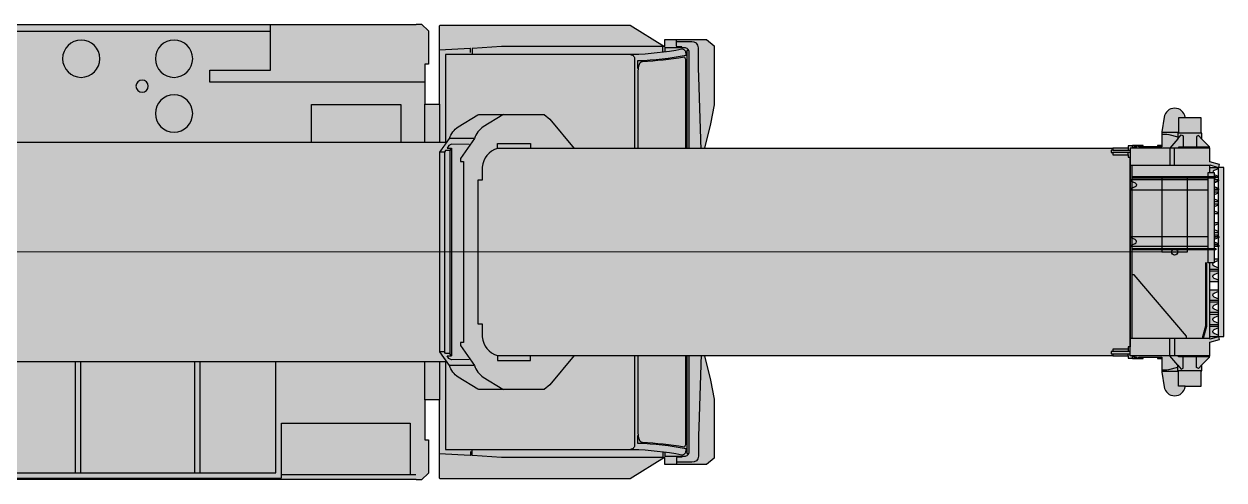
# Model space of a CAD drawing. Header units: millimetres. Extents: x -108948 to -85538, y -3239 to 59095.
# Drawn here: x -93424 to -85538, y 3251 to 6247 of the extents above; entities that cross this region are included whole.
import ezdxf

# ---------------------------------------------------------------- set-up
doc = ezdxf.new("R2010")
doc.units = ezdxf.units.MM
doc.set_wipeout_variables(frame=1)
doc.layers.add('PDF_Geometry', color=250, linetype='Continuous')
doc.layers.add('Техника. Кран Liebherr LTM 1500-8.1. Стрела 50 м', color=250, linetype='Continuous')
doc.layers.add('Техника. Кран Liebherr LTM 1500-8.1. Штрих', color=7, linetype='Continuous', lineweight=15, true_color=0xffdf7f)

# ---------------------------------------------------------------- blocks, each defined once
blk = doc.blocks.new('Liebherr LTM 1500-8.1-20230312.101339')
at = {"color": 0, "linetype": 'ByBlock', "lineweight": -2, "ltscale": 10, "transparency": 16777216}
blk.add_wipeout([(5006.017151839835, 1494.4803919783535), (5006.017151839886, 1489.4803919782626), (4976.0171518398565, 1489.480391978277), (4956.0171518399675, 1469.480391978177), (4956.017151840826, 1314.464897247155), (4760.017151841617, 1314.4648972460636), (4760.017151840708, 1476.9749122380363), (4311.9999999999945, 1476.9749122292924), (4311.9999999999945, 1495.0000000011423), (-11070.62886409805, 1495.0000000011423), (-11072.60886409806, 1497.9793632895962), (-11106.62886409805, 1497.9793632895962), (-11152.752795803894, 1453.1895415439922), (-11152.91114656473, 1234.9999984393453), (-11127.628864468636, 1234.9999984748356), (-11127.62886409818, 971.066000001003), (-11224.736054108049, 971.066000001003), (-11224.736054108049, 1486.3492232574736), (-11229.52896151536, 1490.9494345154471), (-12475.344037824947, 1490.9840791331007), (-12478.0412116413, 1490.2267426924009), (-12703.096294321616, 1350.7307131397538), (-12705.984695486004, 1351.1684162318052), (-12705.98466846063, 1396.1732401310674), (-12978.536648061083, 1396.1732355896293), (-13030, 1354.2506585285082), (-13030, 966.4485912735036), (-13004.279767660191, 841.0000000009804), (-12944.862797692229, 602.2838712326538), (-12944.862797692229, -602.2838712326557), (-13004.279767660191, -841.0000000009823), (-13030, -966.4485912735036), (-13030, -1354.2506585285082), (-12978.536648061083, -1396.173235589633), (-12705.98466846063, -1396.1732401310637), (-12705.984695486004, -1351.1684162318052), (-12703.096294321616, -1350.7307131397556), (-12478.0412116413, -1490.2267426924009), (-12475.344037824947, -1490.9840791331007), (-11229.52896151536, -1490.9494345154435), (-11224.736054108049, -1486.34922325747), (-11224.736054108049, -971.066000001003), (-11127.62886409818, -971.066000001003), (-11127.628864468636, -1234.9999984748356), (-11152.91114656473, -1234.9999984393417), (-11152.752795803894, -1453.1895415439958), (-11106.62886409805, -1497.9793632895962), (-11072.60886409806, -1497.9793632895962), (-11070.62886409805, -1495.0000000011423), (4311.9999999999945, -1495.0000000011423), (4311.9999999999945, -1476.9749122292924), (4760.017151840708, -1476.97491223804), (4760.017151841617, -1314.4648972460654), (4956.017151840826, -1314.4648972471568), (4956.0171518399675, -1469.480391978177), (4976.0171518398565, -1489.480391978279), (5006.017151839886, -1489.4803919782662), (5006.017151839835, -1494.4803919783499), (5110, -1494.4803919789174), (5110, 1494.480391978921)], dxfattribs=at)
at = {"layer": 'Техника. Кран Liebherr LTM 1500-8.1. Штрих', "ltscale": 10, "transparency": 16777216}
h = blk.add_hatch(color=256, dxfattribs=at)
h.dxf.hatch_style = 1
h.paths.add_polyline_path([(5110, 1494.480391978919), (5006.017151839835, 1494.480391978352), (5006.017151839886, 1489.480391978264), (4976.017151839857, 1489.480391978279), (4956.017151839966, 1469.480391978177), (4956.017151840824, 1314.464897247155), (4760.017151841617, 1314.464897246064), (4760.017151840708, 1476.974912238038), (4311.999999999993, 1476.974912229292), (4311.999999999993, 1495.000000001142), (-11070.62886409805, 1495.000000001142), (-11072.60886409806, 1497.979363289596), (-11106.62886409805, 1497.979363289596), (-11152.75279580389, 1453.189541543994), (-11152.91114656473, 1234.999998439343), (-11127.62886446864, 1234.999998474836), (-11127.62886409818, 971.066000001003), (-11224.73605410805, 971.066000001003), (-11224.73605410805, 1486.349223257472), (-11229.52896151536, 1490.949434515445), (-12475.34403782495, 1490.984079133101), (-12478.0412116413, 1490.226742692401), (-12703.09629432162, 1350.730713139754), (-12705.984695486, 1351.168416231805), (-12705.98466846063, 1396.173240131066), (-12978.53664806108, 1396.173235589631), (-13030, 1354.250658528508), (-13030, 966.4485912735036), (-13004.27976766019, 841.0000000009823), (-12944.86279769223, 602.2838712326557), (-12944.86279769223, -602.2838712326557), (-13004.27976766019, -841.0000000009823), (-13030, -966.4485912735036), (-13030, -1354.250658528508), (-12978.53664806108, -1396.173235589631), (-12705.98466846063, -1396.173240131066), (-12705.984695486, -1351.168416231805), (-12703.09629432162, -1350.730713139754), (-12478.0412116413, -1490.226742692401), (-12475.34403782495, -1490.984079133101), (-11229.52896151536, -1490.949434515445), (-11224.73605410805, -1486.349223257472), (-11224.73605410805, -971.066000001003), (-11127.62886409818, -971.066000001003), (-11127.62886446864, -1234.999998474836), (-11152.91114656473, -1234.999998439343), (-11152.75279580389, -1453.189541543994), (-11106.62886409805, -1497.979363289596), (-11072.60886409806, -1497.979363289596), (-11070.62886409805, -1495.000000001142), (4311.999999999993, -1495.000000001142), (4311.999999999993, -1476.974912229292), (4760.017151840708, -1476.974912238038), (4760.017151841617, -1314.464897246064), (4956.017151840824, -1314.464897247155), (4956.017151839966, -1469.480391978177), (4976.017151839857, -1489.480391978279), (5006.017151839886, -1489.480391978264), (5006.017151839835, -1494.480391978352), (5110, -1494.480391978919)])
edge = h.paths.add_edge_path(flags=16)
edge.add_arc((-12626.75627295842, -1192.700079929667), 98.15730825797888, -22.939269541340025, 1.3856877699225265, ccw=False)
edge.add_arc((-12564.3965881778, -1221.911310893866), 29.45851270476807, 285.5315552024314, 342.116710547138, ccw=False)
edge.add_arc((-12427.95100752257, -3727.004670487554), 2480.044823547976, 92.9713596190193, 99.3602965063323)
edge.add_arc((-12823.89576210038, -1263.128166957028), 18.41246310852961, 182.211419473266, 246.2506463144509, ccw=False)
edge.add_line((-12842.29451244579, -1263.838648096986), (-12842.29451244579, 1263.838648096986))
edge.add_arc((-12823.89576210038, 1263.128166957028), 18.41246310852953, 113.7493536855491, 177.788580526734, ccw=False)
edge.add_arc((-12427.95100752257, 3727.004670487554), 2480.044823547976, 260.6397034936676, 267.0286403809807)
edge.add_arc((-12564.3965881778, 1221.911310893866), 29.45851270476824, 17.883289452862016, 74.46844479756862, ccw=False)
edge.add_arc((-12626.75627295842, 1192.700079929667), 98.15730825797885, -1.3856877699225265, 22.939269541340025, ccw=False)
edge.add_line((-12528.62766966263, 1190.326395100281), (-12528.62766966263, -1190.326395100281))
h = blk.add_hatch(color=256, dxfattribs=at)
h.dxf.hatch_style = 1
h.set_gradient(color1=(173, 173, 173), tint=1)
edge = h.paths.add_edge_path()
edge.add_arc((-12626.75627295842, -1192.700079929667), 98.15730825797888, -22.939269541340025, 1.3856877699225265, ccw=False)
edge.add_arc((-12564.3965881778, -1221.911310893866), 29.45851270476807, 285.5315552024314, 342.116710547138, ccw=False)
edge.add_arc((-12427.95100752257, -3727.004670487554), 2480.044823547976, 92.9713596190193, 99.3602965063323)
edge.add_arc((-12823.89576210038, -1263.128166957028), 18.41246310852961, 182.211419473266, 246.2506463144509, ccw=False)
edge.add_line((-12842.29451244579, -1263.838648096986), (-12842.29451244579, 1263.838648096986))
edge.add_arc((-12823.89576210038, 1263.128166957028), 18.41246310852953, 113.7493536855491, 177.788580526734, ccw=False)
edge.add_arc((-12427.95100752257, 3727.004670487554), 2480.044823547976, 260.6397034936676, 267.0286403809807)
edge.add_arc((-12564.3965881778, 1221.911310893866), 29.45851270476824, 17.883289452862016, 74.46844479756862, ccw=False)
edge.add_arc((-12626.75627295842, 1192.700079929667), 98.15730825797885, -1.3856877699225265, 22.939269541340025, ccw=False)
edge.add_line((-12528.62766966263, 1190.326395100281), (-12528.62766966263, -1190.326395100281))
at = {"color": 0, "linetype": 'ByBlock', "lineweight": -2, "ltscale": 10, "transparency": 16777216}
for p, q in [((-10201.49999599718, 636.476070260418), (-10051.4999959972, 636.476070260418)), ((-10201.49999599718, 636.476070260418), (-10201.49999599718, 619.976070260418)), ((-10085.49999600358, 674.5005260713879), (-10085.49999600358, 636.476070260418)), ((-10085.49999600358, 674.5005260713879), (-7677.574294715494, 674.5005260713879)), ((-10051.4999959972, 619.976070260418), (-10051.4999959972, 636.476070260418)), ((-10201.49999599718, 445.0389386959578), (-10201.49999599718, 619.976070260418)), ((-10201.49999599718, 619.976070260418), (-10051.4999959972, 619.976070260418)), ((-10051.4999959972, 445.0389386959578), (-10051.4999959972, 619.976070260418)), ((-10201.49999599718, 390.860494422901), (-10201.49999599718, 445.038938695965)), ((-10201.49999599718, 445.038938695965), (-10051.4999959972, 445.038938695965)), ((-10051.4999959972, 393.4519729958411), (-10051.4999959972, 445.038938695965)), ((-10201.49999599718, 390.860494422901), (-10201.49999599718, 384.860494422901)), ((-10201.49999599718, -384.8604944177787), (-10201.49999599718, 384.860494422901)), ((-10085.49999600358, 393.4519729958411), (-10051.4999959972, 393.4519729958411)), ((-10085.49999600358, 393.4519729958411), (-10085.49999600358, -393.4519729907261)), ((-10201.49999599718, -390.8604944177787), (-10201.49999599718, -384.8604944177787)), ((-10201.49999599718, -390.8604944177787), (-10201.49999599718, -445.0389386908428)), ((-10051.4999959972, -393.4519729907261), (-10085.49999600358, -393.4519729907261)), ((-10051.4999959972, -445.0389386908428), (-10051.4999959972, -393.4519729907261)), ((-10201.49999599718, -445.0389386908428), (-10051.4999959972, -445.0389386908428)), ((-10201.49999599718, -619.9760702553031), (-10201.49999599718, -445.03893869085)), ((-10051.4999959972, -619.9760702553031), (-10051.4999959972, -445.0389386908428)), ((-10201.49999599718, -636.4760702553031), (-10201.49999599718, -619.9760702553031)), ((-10201.49999599718, -619.9760702553031), (-10051.4999959972, -619.9760702553031)), ((-7677.574294715509, -555.4994739286194), (-10051.4999959972, -555.4994739286194)), ((-10051.4999959972, -636.4760702553031), (-10051.4999959972, -619.9760702553031)), ((-10201.49999599718, -636.4760702553031), (-10051.4999959972, -636.4760702553031))]:
    blk.add_line(p, q, dxfattribs=at)
for points in [[(4311.999999999993, 1495.000000001142), (-11070.62886409805, 1495.000000001142), (-11072.60886409806, 1497.979363289596), (-11106.62886409805, 1497.979363289596), (-11152.75279580389, 1453.189541543994), (-11152.91114656473, 1234.999998439343), (-11127.62886446864, 1234.999998474836), (-11127.62886409818, 971.066000001003), (-11224.73605410805, 971.066000001003), (-11224.73605410805, 1486.349223257472), (-11229.52896151536, 1490.949434515445), (-12475.34403782495, 1490.984079133101), (-12478.0412116413, 1490.226742692401), (-12703.09629432162, 1350.730713139754), (-12705.984695486, 1351.168416231805), (-12705.98466846063, 1396.173240131066), (-12978.53664806108, 1396.173235589631), (-13030, 1354.250658528508), (-13030, 966.4485912735036), (-13004.27976766019, 841.0000000009823), (-12944.86279769223, 602.2838712326557), (-12944.86279769223, -602.2838712326557), (-13004.27976766019, -841.0000000009823), (-13030, -966.4485912735036), (-13030, -1354.250658528508), (-12978.53664806108, -1396.173235589631), (-12705.98466846063, -1396.173240131066), (-12705.984695486, -1351.168416231805), (-12703.09629432162, -1350.730713139754), (-12478.0412116413, -1490.226742692401), (-12475.34403782495, -1490.984079133101), (-11229.52896151536, -1490.949434515445), (-11224.73605410805, -1486.349223257472), (-11224.73605410805, -971.066000001003), (-11127.62886409818, -971.066000001003), (-11127.62886446864, -1234.999998474836), (-11152.91114656473, -1234.999998439343), (-11152.75279580389, -1453.189541543994), (-11106.62886409805, -1497.979363289596), (-11072.60886409806, -1497.979363289596), (-11070.62886409805, -1495.000000001142), (4311.999999999993, -1495.000000001142)], [(-11127.6288643002, 1115.000000001026), (-9714.643289738211, 1115.000000001026), (-9714.643289738211, 1194.806683462004), (-10114.5, 1194.806683462004), (-10114.5, 1495.000000001142)], [(-7496.500000000007, 1495.000000001142), (-7496.500000000007, 1450.000000001244), (-10114.5, 1450.000000001244)], [(-11224.73605410805, 971.066000001003), (-11224.73605410805, -971.066000001003)], [(-11127.62886409818, -971.066000001003), (-11127.62886409818, 971.066000001003)], [(-8400.00000000003, -555.4994739286194), (-8400.00000000003, -1449.999999999018), (-10150.00000000003, -1449.999999999018), (-10150.00000000003, -636.4760702553031)], [(-9652.50000000003, -1449.999999999018), (-9652.50000000003, -555.4994739286194)], [(-9617.50000000003, -1449.749999998887), (-9617.50000000003, -555.4994739286194)], [(-8867.50000000003, -1449.999999999018), (-8867.50000000003, -555.4994739286194)], [(-8832.50000000003, -1449.999999999018), (-8832.50000000003, -555.4994739286194)], [(-7648.952045420257, -1339.999999999076), (-7648.952045420257, -1484.999999998887), (-10182.89999999999, -1484.999999998887), (-10186.5, -1481.399999998866), (-10186.5, -1124.999999998887), (-11031.5, -1124.999999998887), (-11031.5, -1464.347568177422)], [(-11068.57864422752, -1464.347568177414), (-10186.5, -1464.347568177414)]]:
    blk.add_lwpolyline(points, dxfattribs=at)
for points in [[(-12944.86279769223, 602.2838712326557), (-12929.15463400904, 1151.695693898539), (-12927.12436136585, 1204.600029293993), (-12927.07131601515, 1342.225281369036, -0.4136703604406352), (-12882.24441229178, 1381.602924935993), (-12782.48464521626, 1381.511703537726), (-12782.48464546039, 1396.173238856471)], [(-12705.21554657897, -1316.435625458318), (-12705.21554657886, -1341.237718115728), (-12834.47397824763, -1341.355916251785, -0.4157539522263891), (-12864.62199690492, -1311.356048454072), (-12864.62199690492, 1311.356048454072, -0.4157539522263891), (-12834.47397824763, 1341.355916251785), (-12705.21554657886, 1341.237718115728), (-12705.21554657897, 1316.435625458318)], [(-12817.45464521621, 1341.275175094583), (-12817.46277429749, 1347.570457051923), (-12787.48921424403, 1347.543067890459, 0.4146682744503422), (-12782.48464364907, 1352.543062668432), (-12782.48464521626, 1381.511703537726)], [(-12690.94554677211, 1314.669289148682), (-12690.94554677276, 1346.224086054492, -0.4142135895662472), (-12687.34554677275, 1349.82189303176), (-11631.40846580495, 1349.821893030989), (-11441.86866499298, 1337.506588368364, -0.3871810301386353), (-11438.11374603484, 1333.38192742793), (-11438.11374603484, 1301.342555068441)], [(-12861.2480534229, 1324.943280438521), (-12852.2455469197, 1324.943280438521, -0.4046523794034104), (-12848.64554691971, 1321.456719567133), (-12848.64554691971, -1321.456719567133, -0.4046523794034104), (-12852.2455469197, -1324.943280438521), (-12861.2480534229, -1324.943280438521)], [(-12528.11170040641, 1205.185033820911), (-12528.11170040641, 1257.649180456945, -0.04191177051393866), (-12844.58350434142, 1293.642683478138), (-12844.58350434142, 1304.751116507636, -0.4324603565181651), (-12816.19263149835, 1331.867756883476, 0.03925189545784425), (-12493.68927688904, 1296.588725653266), (-11263.37352441728, 1296.588725653266), (-11263.37352441728, -1296.588725653266), (-12493.68927688904, -1296.588725653266, 0.03925189545784425), (-12816.19263149835, -1331.867756883476, -0.4324603565181651), (-12844.58350434142, -1304.751116507636), (-12844.58350434142, -1293.642683478138, -0.04191177051393866), (-12528.11170040641, -1257.649180456945), (-12528.11170040641, -1205.185033820911)], [(-12482.40734820236, 1296.212274684432, 0.4318281532423777), (-12505.98478962169, 1268.474897994842), (-12505.98478962169, -1268.474897994842, 0.4318281532423777), (-12482.40734820236, -1296.212274684432)], [(-11428.11554713614, 1310.70593866639), (-11428.11554713625, 1334.27196389762, -0.4142135624112482), (-11425.01554713559, 1337.371963897582), (-11224.73605410805, 1325.046654998405)], [(-12944.86279769223, -602.2838712326557), (-12929.15463400904, -1151.695693898539), (-12927.12436136585, -1204.600029293993), (-12927.07131601515, -1342.225281369036, 0.4136703604406352), (-12882.24441229178, -1381.602924935993), (-12782.48464521626, -1381.511703537726), (-12782.48464546039, -1396.173238856471)], [(-12690.94554677211, -1314.669289148682), (-12690.94554677276, -1346.224086054492, 0.4142135895662472), (-12687.34554677275, -1349.82189303176), (-11631.40846580495, -1349.821893030989), (-11441.86866499298, -1337.506588368364, 0.3871810301386353), (-11438.11374603484, -1333.38192742793), (-11438.11374603484, -1301.342555068441)], [(-11428.11554713614, -1310.70593866639), (-11428.11554713625, -1334.27196389762, 0.4142135624112482), (-11425.01554713559, -1337.371963897582), (-11224.73605410805, -1325.046654998405)], [(-12817.45464521621, -1341.275175094583), (-12817.46277429749, -1347.570457051923), (-12787.48921424403, -1347.543067890459, -0.4146682744503422), (-12782.48464364907, -1352.543062668432), (-12782.48464521626, -1381.511703537726)]]:
    blk.add_lwpolyline(points, format="xyb", dxfattribs=at)
blk.add_lwpolyline([(-12528.62766966263, -1190.326395100281, -0.1065380069800529), (-12536.36139281929, -1230.957403530316, -0.2520416777273406), (-12556.50851029133, -1250.294090849922, 0.02788421966318361), (-12831.3111305603, -1279.981389447894, -0.2869306274592336), (-12842.29451244579, -1263.838648096986), (-12842.29451244579, 1263.838648096986, -0.2869306274592336), (-12831.3111305603, 1279.981389447894, 0.02788421966318361), (-12556.50851029133, 1250.294090849922, -0.2520416777273406), (-12536.36139281929, 1230.957403530316, -0.1065380069800529), (-12528.62766966263, 1190.326395100281)], format="xyb", close=True, dxfattribs=at)
blk.add_lwpolyline([(-10382.89871909305, 969.566000001003), (-10970.73716875805, 969.566000001003), (-10970.73716875805, 103.8125610009956), (-10382.89871909305, 103.8125610009956)], close=True, dxfattribs=at)
for centre, radius in [((-9480, 1270.000000001026), 122.4999999999998), ((-8870.00000000003, 1270.000000001026), 122.4999999999964), ((-9270.00000000003, 1090.000000001026), 39.9032698657702), ((-9480, 910.0000000010259), 122.4999999999998)]:
    blk.add_circle(centre, radius, dxfattribs=at)
blk = doc.blocks.new('Liebherr LTM 1500-8.1-20230312.17012301')
at = {"layer": 'Техника. Кран Liebherr LTM 1500-8.1. Штрих', "ltscale": 10, "transparency": 16777216}
h = blk.add_hatch(color=256, dxfattribs=at)
h.dxf.hatch_style = 1
h.set_gradient(color1=(173, 173, 173), color2=(214, 214, 214), tint=1, name='CYLINDER')
edge = h.paths.add_edge_path()
edge.add_line((290.0000000000564, 33), (290.0000000000509, 26.05667915337983))
edge.add_line((290.0000000000509, 26.05667915337983), (258.7658952604415, 13.11908936167282))
edge.add_arc((264.2000000000444, 1.639932634134311e-11), 14.20000000000355, 112.5000000000752, 247.4999999999248)
edge.add_line((258.7658952604415, -13.11908936164002), (290.0000000000164, -26.05667915337779))
edge.add_line((290.0000000000164, -26.05667915337779), (290.0000000000109, -33))
edge.add_line((290.0000000000109, -33), (-290.0000000000109, -33))
edge.add_line((-290.0000000000109, -33), (-290.0000000000164, -26.05667915337779))
edge.add_line((-290.0000000000164, -26.05667915337779), (-258.7658952604415, -13.11908936164002))
edge.add_arc((-264.2000000000444, 1.639932634134311e-11), 14.20000000000355, 292.5000000000751, 427.4999999999249)
edge.add_line((-258.7658952604415, 13.11908936167282), (-290.0000000000509, 26.05667915337983))
edge.add_line((-290.0000000000509, 26.05667915337983), (-290.0000000000564, 33))
edge.add_line((-290.0000000000564, 33), (290.0000000000564, 33))
at = {"color": 0, "linetype": 'ByBlock', "lineweight": -2, "ltscale": 10, "transparency": 16777216}
blk.add_lwpolyline([(290.0000000000564, 33), (290.0000000000509, 26.05667915337983), (258.7658952604415, 13.11908936167282, 0.6681786379183501), (258.7658952604415, -13.11908936164002), (290.0000000000164, -26.05667915337779), (290.0000000000109, -33), (-290.0000000000109, -33), (-290.0000000000164, -26.05667915337779), (-258.7658952604415, -13.11908936164002, 0.6681786379183501), (-258.7658952604415, 13.11908936167282), (-290.0000000000509, 26.05667915337983), (-290.0000000000564, 33)], format="xyb", close=True, dxfattribs=at)
blk = doc.blocks.new('Liebherr LTM 1500-8.1-20250214.23463')
at = {"color": 0, "linetype": 'ByBlock', "lineweight": -2, "ltscale": 10, "transparency": 16777216, "xscale": -1}
for p in [(0, 523), (0, 442.9999999999999), (0, 362.9999999999999), (0, 282.9999999999999), (0, 159.9999999999999), (0, 79.99999999999994)]:
    blk.add_blockref('Liebherr LTM 1500-8.1-20230312.17012301', p, dxfattribs=at)
at = {"color": 0, "linetype": 'ByBlock', "lineweight": -2, "ltscale": 10, "transparency": 16777216, "rotation": 180}
for p in [(0, -80.00000000000006), (0, -160.0000000000001), (0, -283.0000000000001), (0, -363.0000000000001), (0, -443), (0, -523)]:
    blk.add_blockref('Liebherr LTM 1500-8.1-20230312.17012301', p, dxfattribs=at)
at = {"color": 0, "linetype": 'ByBlock', "lineweight": -2, "ltscale": 10, "transparency": 16777216}
blk.add_wipeout([(292.00000000061124, 623.4999999997524), (306.49348154175107, 623.4999999997524), (306.49348154172196, 637.9999999997528), (406.49348154172185, 637.9999999997528), (406.49348154169274, 652.9999999997524), (416.49348154172174, 652.9999999997524), (416.49348154172174, 667.9999999997528), (406.49348154169274, 667.9999999997528), (406.49348154172185, 682.9999999997528), (306.49348154172196, 682.9999999997528), (306.49348154175107, 697.4999999997524), (276.15162660021446, 697.4999999997524), (276.15162660021446, 683.9999999997601), (263.00000000133895, 683.9999999997601), (263.00000000133895, 690.9999999997597), (249.30000000100705, 690.9999999997597), (249.30000000103598, 697.9999999997601), (276.92441685355146, 697.9999999997601), (276.92441685355146, 699.9999999997597), (207.0755831484857, 699.9999999997597), (207.0755831484857, 697.9999999997601), (234.70000000103033, 697.9999999997601), (234.70000000103033, 690.9999999997597), (84.99706834883546, 690.9999999997597), (84.99706834883546, 697.9999999997601), (112.99959786704869, 697.9999999997601), (112.99959786704869, 699.9999999997597), (84.99706834883546, 699.9999999997597), (84.99706834883546, 773.999999999993), (83.50000000093121, 773.999999999993), (83.50000000093121, 784.9999999999998), (83.50000000093121, 790.0000000000002), (69.22906748906826, 885.3603192383669), (69.22906748906826, 885.3603192383669), (55.86114363190279, 917.1845070166726), (28.910066087886435, 938.7511417846702), (-5.070761390187613, 944.8160968467616), (-37.81858634078333, 933.9046222899044), (-61.3704722699307, 908.6699440636969), (-69.22906748720561, 885.3603192384687), (-69.73194844916009, 881.999999999993), (-174.99999999930162, 881.999999999993), (-174.99999999930162, 779.999999999993), (-179.49999999930162, 779.999999999993), (-179.49999999930162, 741.8112796062703), (-229.2205887741003, 689.9183161064941), (-231.99999999953457, 682.9999999997597), (-231.99999999953457, 592.4242155518298), (-295.13193047832465, 575.7893738193886), (-289.95554957626143, 556.4708572936072), (-231.99999999892327, 571.9999999997597), (-231.99999999892327, -571.9999999997744), (-285.7499999990689, -555.5000000002401), (-285.7499999990689, 555.4999999997597), (-289.95554957626143, 556.4708572936072), (-289.95554957626143, 555.4999999997674), (-324.2499999990687, 555.4999999997597), (-324.2499999990687, -555.4999999997599), (-289.95554957626143, -555.4999999997672), (-289.95554957626143, -556.470857293607), (-295.13193047832465, -575.7893738193889), (-231.99999999953457, -592.4242155518295), (-231.99999999953457, -682.9999999997601), (-229.2205887741003, -689.9183161064939), (-179.49999999930162, -741.8112796062708), (-179.49999999930162, -779.999999999993), (-174.99999999930162, -779.999999999993), (-174.99999999930162, -881.9999999999927), (-69.73194844916009, -881.9999999999927), (-69.22906748720561, -885.3603192384687), (-69.22906748720561, -885.3603192384687), (-55.86114362999342, -917.1845070167547), (-28.910066085945232, -938.7511417847128), (5.07076139213757, -944.8160968467541), (37.81858634271714, -933.9046222898485), (61.370472271827225, -908.6699440636063), (69.22906748906826, -885.3603192383672), (83.50000000093121, -790.0000000000002), (83.50000000093121, -785.0000000000002), (83.50000000093121, -773.9999999999927), (84.99706834883546, -773.9999999999927), (84.99706834883546, -699.9999999997599), (112.99959786704869, -699.9999999997599), (112.99959786704869, -697.9999999997599), (84.99706834883546, -697.9999999997599), (84.99706834883546, -690.9999999997599), (234.70000000103033, -690.9999999997599), (234.70000000103033, -697.9999999997599), (207.0755831484857, -697.9999999997599), (207.0755831484857, -699.9999999997599), (276.92441685355146, -699.9999999997599), (276.92441685355146, -697.9999999997599), (249.30000000103598, -697.9999999997599), (249.30000000100705, -690.9999999997599), (263.00000000133895, -690.9999999997599), (263.00000000133895, -683.9999999997599), (276.15162660021446, -683.9999999997599), (276.15162660021446, -697.4999999997528), (306.49348154175107, -697.4999999997528), (306.49348154172196, -682.9999999997526), (406.49348154172185, -682.9999999997526), (406.49348154169274, -667.9999999997526), (416.49348154172174, -667.9999999997526), (416.49348154172174, -652.9999999997526), (406.49348154169274, -652.9999999997526), (406.49348154172185, -637.9999999997526), (306.49348154172196, -637.9999999997526), (306.49348154175107, -623.4999999997526), (292.00000000061124, -623.4999999997526), (292.00000000061124, 567.9999999997601), (292.00000000061124, -567.9999999997599)], dxfattribs=at)
at = {"layer": 'Техника. Кран Liebherr LTM 1500-8.1. Штрих', "ltscale": 10, "transparency": 16777216}
h = blk.add_hatch(color=256, dxfattribs=at)
h.dxf.hatch_style = 1
edge = h.paths.add_edge_path()
edge.add_line((292.0000000006112, -567.9999999997599), (292.0000000006112, 623.4999999997526))
edge.add_line((292.0000000006112, 623.4999999997526), (306.493481541751, 623.4999999997526))
edge.add_line((306.493481541751, 623.4999999997526), (306.4934815417218, 637.9999999997526))
edge.add_line((306.4934815417218, 637.9999999997526), (406.4934815417218, 637.9999999997526))
edge.add_line((406.4934815417218, 637.9999999997526), (406.4934815416927, 652.9999999997526))
edge.add_line((406.4934815416927, 652.9999999997526), (416.4934815417218, 652.9999999997526))
edge.add_line((416.4934815417218, 652.9999999997526), (416.4934815417218, 667.9999999997526))
edge.add_line((416.4934815417218, 667.9999999997526), (406.4934815416927, 667.9999999997526))
edge.add_line((406.4934815416927, 667.9999999997526), (406.4934815417218, 682.9999999997526))
edge.add_line((406.4934815417218, 682.9999999997526), (306.4934815417218, 682.9999999997526))
edge.add_line((306.4934815417218, 682.9999999997526), (306.493481541751, 697.4999999997526))
edge.add_line((306.493481541751, 697.4999999997526), (276.1516266002145, 697.4999999997526))
edge.add_line((276.1516266002145, 697.4999999997526), (276.1516266002145, 683.9999999997599))
edge.add_line((276.1516266002145, 683.9999999997599), (263.0000000013388, 683.9999999997599))
edge.add_line((263.0000000013388, 683.9999999997599), (263.0000000013388, 690.9999999997599))
edge.add_line((263.0000000013388, 690.9999999997599), (249.300000001007, 690.9999999997599))
edge.add_line((249.300000001007, 690.9999999997599), (249.3000000010361, 697.9999999997599))
edge.add_line((249.3000000010361, 697.9999999997599), (276.9244168535515, 697.9999999997599))
edge.add_line((276.9244168535515, 697.9999999997599), (276.9244168535515, 699.9999999997599))
edge.add_line((276.9244168535515, 699.9999999997599), (207.0755831484857, 699.9999999997599))
edge.add_line((207.0755831484857, 699.9999999997599), (207.0755831484857, 697.9999999997599))
edge.add_line((207.0755831484857, 697.9999999997599), (234.7000000010303, 697.9999999997599))
edge.add_line((234.7000000010303, 697.9999999997599), (234.7000000010303, 690.9999999997599))
edge.add_line((234.7000000010303, 690.9999999997599), (84.99706834883546, 690.9999999997599))
edge.add_line((84.99706834883546, 690.9999999997599), (84.99706834883546, 697.9999999997599))
edge.add_line((84.99706834883546, 697.9999999997599), (112.9995978670486, 697.9999999997599))
edge.add_line((112.9995978670486, 697.9999999997599), (112.9995978670486, 699.9999999997599))
edge.add_line((112.9995978670486, 699.9999999997599), (84.99706834883546, 699.9999999997599))
edge.add_line((84.99706834883546, 699.9999999997599), (84.99706834883546, 773.9999999999927))
edge.add_line((84.99706834883546, 773.9999999999927), (83.50000000093132, 773.9999999999927))
edge.add_line((83.50000000093132, 773.9999999999927), (83.50000000093132, 785))
edge.add_line((83.50000000093132, 785), (83.50000000093132, 790))
edge.add_line((83.50000000093132, 790), (69.22906748906826, 885.3603192383671))
edge.add_arc((9.237005059573084e-10, 875.0000000000255), 69.99999999998875, 8.511305585065841, 171.4886944148499)
edge.add_line((-69.22906748720561, 885.360319238469), (-69.73194844915997, 881.9999999999927))
edge.add_line((-69.73194844915997, 881.9999999999927), (-174.9999999993015, 881.9999999999927))
edge.add_line((-174.9999999993015, 881.9999999999927), (-174.9999999993015, 779.9999999999927))
edge.add_line((-174.9999999993015, 779.9999999999927), (-179.4999999993015, 779.9999999999927))
edge.add_line((-179.4999999993015, 779.9999999999927), (-179.4999999993015, 741.8112796062705))
edge.add_line((-179.4999999993015, 741.8112796062705), (-229.2205887741002, 689.9183161064939))
edge.add_line((-229.2205887741002, 689.9183161064939), (-231.9999999995343, 682.9999999997599))
edge.add_line((-231.9999999995343, 682.9999999997599), (-231.9999999995343, 592.4242155518295))
edge.add_line((-231.9999999995343, 592.4242155518295), (-295.1319304783246, 575.7893738193889))
edge.add_line((-295.1319304783246, 575.7893738193889), (-289.9555495762615, 556.470857293607))
edge.add_line((-289.9555495762615, 556.470857293607), (-231.9999999989232, 571.9999999997599))
edge.add_line((-231.9999999989232, 571.9999999997599), (-231.9999999989232, -571.9999999997744))
edge.add_line((-231.9999999989232, -571.9999999997744), (-285.7499999990687, -555.5000000002401))
edge.add_line((-285.7499999990687, -555.5000000002401), (-285.7499999990687, 555.4999999997599))
edge.add_line((-285.7499999990687, 555.4999999997599), (-289.9555495762615, 556.470857293607))
edge.add_line((-289.9555495762615, 556.470857293607), (-289.9555495762615, 555.4999999997672))
edge.add_line((-289.9555495762615, 555.4999999997672), (-324.2499999990687, 555.4999999997599))
edge.add_line((-324.2499999990687, 555.4999999997599), (-324.2499999990687, -555.4999999997599))
edge.add_line((-324.2499999990687, -555.4999999997599), (-289.9555495762615, -555.4999999997672))
edge.add_line((-289.9555495762615, -555.4999999997672), (-289.9555495762615, -556.470857293607))
edge.add_line((-289.9555495762615, -556.470857293607), (-295.1319304783246, -575.7893738193889))
edge.add_line((-295.1319304783246, -575.7893738193889), (-231.9999999995343, -592.4242155518295))
edge.add_line((-231.9999999995343, -592.4242155518295), (-231.9999999995343, -682.9999999997599))
edge.add_line((-231.9999999995343, -682.9999999997599), (-229.2205887741002, -689.9183161064939))
edge.add_line((-229.2205887741002, -689.9183161064939), (-179.4999999993015, -741.8112796062705))
edge.add_line((-179.4999999993015, -741.8112796062705), (-179.4999999993015, -779.9999999999927))
edge.add_line((-179.4999999993015, -779.9999999999927), (-174.9999999993015, -779.9999999999927))
edge.add_line((-174.9999999993015, -779.9999999999927), (-174.9999999993015, -881.9999999999927))
edge.add_line((-174.9999999993015, -881.9999999999927), (-69.73194844915997, -881.9999999999927))
edge.add_line((-69.73194844915997, -881.9999999999927), (-69.22906748720561, -885.360319238469))
edge.add_arc((9.237005059573084e-10, -875.0000000000255), 69.99999999998876, 188.5113055851502, 351.4886944149341)
edge.add_line((69.22906748906826, -885.3603192383671), (83.50000000093132, -790))
edge.add_line((83.50000000093132, -790), (83.50000000093132, -785))
edge.add_line((83.50000000093132, -785), (83.50000000093132, -773.9999999999927))
edge.add_line((83.50000000093132, -773.9999999999927), (84.99706834883546, -773.9999999999927))
edge.add_line((84.99706834883546, -773.9999999999927), (84.99706834883546, -699.9999999997599))
edge.add_line((84.99706834883546, -699.9999999997599), (112.9995978670486, -699.9999999997599))
edge.add_line((112.9995978670486, -699.9999999997599), (112.9995978670486, -697.9999999997599))
edge.add_line((112.9995978670486, -697.9999999997599), (84.99706834883546, -697.9999999997599))
edge.add_line((84.99706834883546, -697.9999999997599), (84.99706834883546, -690.9999999997599))
edge.add_line((84.99706834883546, -690.9999999997599), (234.7000000010303, -690.9999999997599))
edge.add_line((234.7000000010303, -690.9999999997599), (234.7000000010303, -697.9999999997599))
edge.add_line((234.7000000010303, -697.9999999997599), (207.0755831484857, -697.9999999997599))
edge.add_line((207.0755831484857, -697.9999999997599), (207.0755831484857, -699.9999999997599))
edge.add_line((207.0755831484857, -699.9999999997599), (276.9244168535515, -699.9999999997599))
edge.add_line((276.9244168535515, -699.9999999997599), (276.9244168535515, -697.9999999997599))
edge.add_line((276.9244168535515, -697.9999999997599), (249.3000000010361, -697.9999999997599))
edge.add_line((249.3000000010361, -697.9999999997599), (249.300000001007, -690.9999999997599))
edge.add_line((249.300000001007, -690.9999999997599), (263.0000000013388, -690.9999999997599))
edge.add_line((263.0000000013388, -690.9999999997599), (263.0000000013388, -683.9999999997599))
edge.add_line((263.0000000013388, -683.9999999997599), (276.1516266002145, -683.9999999997599))
edge.add_line((276.1516266002145, -683.9999999997599), (276.1516266002145, -697.4999999997526))
edge.add_line((276.1516266002145, -697.4999999997526), (306.493481541751, -697.4999999997526))
edge.add_line((306.493481541751, -697.4999999997526), (306.4934815417218, -682.9999999997526))
edge.add_line((306.4934815417218, -682.9999999997526), (406.4934815417218, -682.9999999997526))
edge.add_line((406.4934815417218, -682.9999999997526), (406.4934815416927, -667.9999999997526))
edge.add_line((406.4934815416927, -667.9999999997526), (416.4934815417218, -667.9999999997526))
edge.add_line((416.4934815417218, -667.9999999997526), (416.4934815417218, -652.9999999997526))
edge.add_line((416.4934815417218, -652.9999999997526), (406.4934815416927, -652.9999999997526))
edge.add_line((406.4934815416927, -652.9999999997526), (406.4934815417218, -637.9999999997526))
edge.add_line((406.4934815417218, -637.9999999997526), (306.4934815417218, -637.9999999997526))
edge.add_line((306.4934815417218, -637.9999999997526), (306.493481541751, -623.4999999997526))
edge.add_line((306.493481541751, -623.4999999997526), (292.0000000006112, -623.4999999997526))
edge.add_line((292.0000000006112, -623.4999999997526), (292.0000000006112, 567.9999999997599))
edge.add_line((292.0000000006112, 567.9999999997599), (292.0000000006112, -567.9999999997599))
at = {"layer": 'PDF_Geometry', "color": 0, "linetype": 'ByBlock', "lineweight": -2, "ltscale": 10, "transparency": 16777216}
blk.add_lwpolyline([(292.0000000006112, -567.9999999997599), (292.0000000006112, 623.4999999997526), (306.493481541751, 623.4999999997526), (306.4934815417218, 637.9999999997526), (406.4934815417218, 637.9999999997526), (406.4934815416927, 652.9999999997526), (416.4934815417218, 652.9999999997526), (416.4934815417218, 667.9999999997526), (406.4934815416927, 667.9999999997526), (406.4934815417218, 682.9999999997526), (306.4934815417218, 682.9999999997526), (306.493481541751, 697.4999999997526), (276.1516266002145, 697.4999999997526), (276.1516266002145, 683.9999999997599), (263.0000000013388, 683.9999999997599), (263.0000000013388, 690.9999999997599), (249.300000001007, 690.9999999997599), (249.3000000010361, 697.9999999997599), (276.9244168535515, 697.9999999997599), (276.9244168535515, 699.9999999997599), (207.0755831484857, 699.9999999997599), (207.0755831484857, 697.9999999997599), (234.7000000010303, 697.9999999997599), (234.7000000010303, 690.9999999997599), (84.99706834883546, 690.9999999997599), (84.99706834883546, 697.9999999997599), (112.9995978670486, 697.9999999997599), (112.9995978670486, 699.9999999997599), (84.99706834883546, 699.9999999997599), (84.99706834883546, 773.9999999999927), (83.50000000093132, 773.9999999999927), (83.50000000093132, 785), (83.50000000093132, 790), (69.22906748906826, 885.3603192383671, 0.8614832313293261), (-69.22906748720561, 885.360319238469), (-69.73194844915997, 881.9999999999927), (-174.9999999993015, 881.9999999999927), (-174.9999999993015, 779.9999999999927), (-179.4999999993015, 779.9999999999927), (-179.4999999993015, 741.8112796062705), (-229.2205887741002, 689.9183161064939), (-231.9999999995343, 682.9999999997599), (-231.9999999995343, 592.4242155518295), (-295.1319304783246, 575.7893738193889), (-289.9555495762615, 556.470857293607), (-231.9999999989232, 571.9999999997599), (-231.9999999989232, -571.9999999997744), (-285.7499999990687, -555.5000000002401), (-285.7499999990687, 555.4999999997599), (-289.9555495762615, 556.470857293607), (-289.9555495762615, 555.4999999997672), (-324.2499999990687, 555.4999999997599), (-324.2499999990687, -555.4999999997599), (-289.9555495762615, -555.4999999997672), (-289.9555495762615, -556.470857293607), (-295.1319304783246, -575.7893738193889), (-231.9999999995343, -592.4242155518295), (-231.9999999995343, -682.9999999997599), (-229.2205887741002, -689.9183161064939), (-179.4999999993015, -741.8112796062705), (-179.4999999993015, -779.9999999999927), (-174.9999999993015, -779.9999999999927), (-174.9999999993015, -881.9999999999927), (-69.73194844915997, -881.9999999999927), (-69.22906748720561, -885.360319238469, 0.8614832313293261), (69.22906748906826, -885.3603192383671), (83.50000000093132, -790), (83.50000000093132, -785), (83.50000000093132, -773.9999999999927), (84.99706834883546, -773.9999999999927), (84.99706834883546, -699.9999999997599), (112.9995978670486, -699.9999999997599), (112.9995978670486, -697.9999999997599), (84.99706834883546, -697.9999999997599), (84.99706834883546, -690.9999999997599), (234.7000000010303, -690.9999999997599), (234.7000000010303, -697.9999999997599), (207.0755831484857, -697.9999999997599), (207.0755831484857, -699.9999999997599), (276.9244168535515, -699.9999999997599), (276.9244168535515, -697.9999999997599), (249.3000000010361, -697.9999999997599), (249.300000001007, -690.9999999997599), (263.0000000013388, -690.9999999997599), (263.0000000013388, -683.9999999997599), (276.1516266002145, -683.9999999997599), (276.1516266002145, -697.4999999997526), (306.493481541751, -697.4999999997526), (306.4934815417218, -682.9999999997526), (406.4934815417218, -682.9999999997526), (406.4934815416927, -667.9999999997526), (416.4934815417218, -667.9999999997526), (416.4934815417218, -652.9999999997526), (406.4934815416927, -652.9999999997526), (406.4934815417218, -637.9999999997526), (306.4934815417218, -637.9999999997526), (306.493481541751, -623.4999999997526), (292.0000000006112, -623.4999999997526), (292.0000000006112, 567.9999999997599)], format="xyb", close=True, dxfattribs=at)
for points in [[(-69.73194844915997, 881.9999999999927), (-24.99999999930151, 881.9999999999927), (-24.99999999930151, 779.9999999999927)], [(-179.4999999993015, 741.8112796062705), (-156.578269658552, 765.7344982414288), (-142.7931069209008, 758.9999999997599), (-142.7931069209008, 687.9999999997599)], [(-174.9999999993015, 779.9999999999927), (-24.99999999930151, 779.9999999999927)], [(-20.49999999930151, 744.5719317904659), (-42.5117982744996, 770.390521872956), (-56.29696101215086, 763.6560236312871), (-56.29696101215086, 687.9999999997599)], [(-24.99999999930151, 785), (83.50000000093132, 785)], [(-24.99999999930151, 779.9999999999927), (-20.49999999930151, 779.9999999999927), (-20.49999999930151, 744.5719317904659), (31.14097417687299, 682.9999999997599)], [(83.50000000093132, 773.9999999999927), (51.60135192528833, 773.9999999999927), (38.6192781405116, 772.2852540662861), (-20.49999999930151, 756.390322047082)], [(-231.9999999995343, 682.9999999997599), (292.0000000006112, 682.9999999997599), (292.0000000006112, 623.4999999997526)], [(-224.9999999994761, 682.9999999997599), (-224.9999999994761, 687.9999999997599), (-24.99999999947613, 687.9999999997599), (-24.99999999947613, 682.9999999997599)], [(1.629814505577087e-09, 567.9999999997599), (1.629814505577087e-09, 682.9999999997599)], [(31.14097417687299, 682.9999999997599), (31.14097417687299, 567.9999999997599)], [(406.4934815416927, 667.9999999997526), (292.0000000006112, 667.9999999997526)], [(292.0000000006112, 652.9999999997526), (406.4934815416927, 652.9999999997526)], [(306.4934815417218, 682.9999999997526), (306.0804666692275, 667.9999999997526)], [(306.4934815417218, 637.9999999997526), (306.4934815417218, 652.9999999997526)], [(-231.9999999995343, 567.9999999997599), (292.0000000006112, 567.9999999997599)], [(-192.5392089922389, 567.9999999997599), (-192.5392089922389, 557.9999999997599), (-212.4576092919451, 487.9999999997598), (-212.4576092919451, 68.99999999976711)], [(-202.772523036605, 68.99999999976711), (-202.772523036605, 487.9999999997598), (-182.8541227368987, 557.9999999997599), (-182.8541227368987, 567.9999999997599)], [(-192.5392089922389, 557.9999999997599), (-182.8541227368987, 557.9999999997599)], [(-78.77374924672768, 567.9999999997599), (-78.77374924672768, 552.9999999997599), (265.0510937819781, 148.9999999997598), (280.0000000006112, 148.9999999997598)], [(280.0000000006112, 567.9999999997599), (280.0000000006112, -567.9999999997599)], [(-212.4576092919451, 487.9999999997598), (-202.772523036605, 487.9999999997598)], [(-231.9999999995343, -567.9999999997599), (292.0000000006112, -567.9999999997599)], [(-231.9999999995343, -682.9999999997599), (292.0000000006112, -682.9999999997599), (292.0000000006112, -623.4999999997526)], [(1.629814505577087e-09, -567.9999999997599), (1.629814505577087e-09, -682.9999999997599)], [(31.14097417687299, -682.9999999997599), (31.14097417687299, -567.9999999997599)], [(-224.9999999994761, -682.9999999997599), (-224.9999999994761, -687.9999999997599), (-24.99999999947613, -687.9999999997599), (-24.99999999947613, -682.9999999997599)], [(-179.4999999993015, -741.8112796062705), (-156.578269658552, -765.7344982414288), (-142.7931069209008, -758.9999999997599), (-142.7931069209008, -687.9999999997599)], [(-20.49999999930151, -744.5719317904659), (-42.5117982744996, -770.390521872956), (-56.29696101215086, -763.6560236312871), (-56.29696101215086, -687.9999999997599)], [(-24.99999999930151, -779.9999999999927), (-20.49999999930151, -779.9999999999927), (-20.49999999930151, -744.5719317904659), (31.14097417687299, -682.9999999997599)], [(292.0000000006112, -652.9999999997526), (406.4934815416927, -652.9999999997526)], [(406.4934815416927, -667.9999999997526), (292.0000000006112, -667.9999999997526)], [(306.4934815417218, -682.9999999997526), (306.0804666692275, -667.9999999997526)], [(306.4934815417218, -637.9999999997526), (306.4934815417218, -652.9999999997526)], [(-174.9999999993015, -779.9999999999927), (-24.99999999930151, -779.9999999999927)], [(-69.73194844915997, -881.9999999999927), (-24.99999999930151, -881.9999999999927), (-24.99999999930151, -779.9999999999927)], [(-24.99999999930151, -785), (83.50000000093132, -785)], [(83.50000000093132, -773.9999999999927), (51.60135192528833, -773.9999999999927), (38.6192781405116, -772.2852540662861), (-20.49999999930151, -756.390322047082)]]:
    blk.add_lwpolyline(points, dxfattribs=at)
blk.add_lwpolyline([(-85, -5.684341886080801e-14), (-85, -485.0000000002401), (85, -485.0000000002401), (85, -5.684341886080801e-14)], close=True, dxfattribs=at)
at = {"color": 0, "linetype": 'ByBlock', "lineweight": -2, "ltscale": 10, "transparency": 16777216, "rotation": 180}
blk.add_blockref('Liebherr LTM 1500-8.1-20230312.17012301', (0, -68.5000000002401), dxfattribs=at)
at = {"color": 0, "linetype": 'ByBlock', "lineweight": -2, "ltscale": 10, "transparency": 16777216, "xscale": -1}
blk.add_blockref('Liebherr LTM 1500-8.1-20230312.17012301', (0, -440.5000000002401), dxfattribs=at)
at = {"color": 0, "linetype": 'ByBlock', "lineweight": -2, "ltscale": 10, "transparency": 16777216}
blk.add_wipeout([(-220.2778791640303, 71.4999999997599), (-220.2778791640303, -14.000000000240334), (280.0000000020956, -14.000000000240334), (280.0000000020956, -24.000000000240107), (-220.2778791640303, -24.000000000240107), (-220.2778791640303, -485.0000000002401), (280.0000000020956, -485.0000000002401), (280.0000000020956, -495.0000000002401), (-220.2778791640303, -495.0000000002401), (-220.2778791640303, -522.5000000002401), (-258.7778791640303, -522.5000000002401), (-258.7778791640303, -495.0000000002401), (-269.52787916344823, -495.0000000002401), (-269.52787916344823, -485.0000000002401), (-258.7778791640303, -485.0000000002401), (-258.7778791640303, -24.000000000240107), (-269.52787916344823, -24.000000000240107), (-269.52787916344823, -14.000000000240334), (-258.7778791640303, -14.000000000240334), (-258.7778791640303, 71.4999999997599)], dxfattribs=at)
at = {"layer": 'Техника. Кран Liebherr LTM 1500-8.1. Штрих', "ltscale": 10, "transparency": 16777216}
h = blk.add_hatch(color=256, dxfattribs=at)
h.dxf.hatch_style = 1
h.paths.add_polyline_path([(-258.7778791640303, 71.49999999975984), (-220.2778791640303, 71.49999999975984), (-220.2778791640303, -14.00000000024016), (280.0000000020955, -14.00000000024016), (280.0000000020955, -24.00000000024016), (-220.2778791640303, -24.00000000024016), (-220.2778791640303, -485.0000000002401), (280.0000000020955, -485.0000000002401), (280.0000000020955, -495.0000000002401), (-220.2778791640303, -495.0000000002401), (-220.2778791640303, -522.5000000002401), (-258.7778791640303, -522.5000000002401), (-258.7778791640303, -495.0000000002401), (-269.5278791634482, -495.0000000002401), (-269.5278791634482, -485.0000000002401), (-258.7778791640303, -485.0000000002401), (-258.7778791640303, -24.00000000024016), (-269.5278791634482, -24.00000000024016), (-269.5278791634482, -14.00000000024016), (-258.7778791640303, -14.00000000024016)])
at = {"layer": 'Defpoints', "color": 0, "linetype": 'ByBlock', "lineweight": -2, "ltscale": 10, "transparency": 16777216}
blk.add_circle((0, 0), 20, dxfattribs=at)
at = {"layer": 'PDF_Geometry', "color": 0, "linetype": 'ByBlock', "lineweight": -2, "ltscale": 10, "transparency": 16777216}
for points in [[(-258.7778791640303, 71.49999999975984), (-220.2778791640303, 71.49999999975984), (-220.2778791640303, -14.00000000024016), (280.0000000020955, -14.00000000024016), (280.0000000020955, -24.00000000024016), (-220.2778791640303, -24.00000000024016), (-220.2778791640303, -485.0000000002401), (280.0000000020955, -485.0000000002401), (280.0000000020955, -495.0000000002401), (-220.2778791640303, -495.0000000002401), (-220.2778791640303, -522.5000000002401), (-258.7778791640303, -522.5000000002401), (-258.7778791640303, -495.0000000002401), (-269.5278791634482, -495.0000000002401), (-269.5278791634482, -485.0000000002401), (-258.7778791640303, -485.0000000002401), (-258.7778791640303, -24.00000000024016), (-269.5278791634482, -24.00000000024016), (-269.5278791634482, -14.00000000024016), (-258.7778791640303, -14.00000000024016), (-258.7778791640303, 71.49999999975984)], [(-258.7778791640303, -14.00000000024016), (-220.2778791640303, -14.00000000024016)], [(-220.2778791640303, -24.00000000024016), (-258.7778791640303, -24.00000000024016)], [(-258.7778791640303, -485.0000000002401), (-220.2778791640303, -485.0000000002401)], [(-220.2778791640303, -495.0000000002401), (-258.7778791640303, -495.0000000002401)]]:
    blk.add_lwpolyline(points, dxfattribs=at)
blk = doc.blocks.new('Liebherr LTM 1500-8.1-20230312.210725')
at = {"color": 0, "linetype": 'ByBlock', "lineweight": -2, "ltscale": 10, "transparency": 16777216}
blk.add_blockref('Liebherr LTM 1500-8.1-20250214.23463', (0, 0), dxfattribs=at)
blk = doc.blocks.new('Liebherr LTM 1500-8.1-20230312.202802')
at = {"color": 0, "linetype": 'ByBlock', "lineweight": -2, "ltscale": 10, "transparency": 16777216}
blk.add_wipeout([(-29.30221068547695, 472.999999999447), (-29.30221068547695, 557.1053118747732), (-29.30221068547695, 557.1053118747732), (-38.262159146039664, 598.3844603662515), (-59.359701245258066, 634.9787562874626), (-90.59334459907785, 663.4165533091), (-129.00000000000006, 680.999999999447), (-632.6435742971953, 680.9999999996212), (-473.0000000000001, 873.4999999996217), (-435.0000000000001, 902.9999999996212), (-5.49775310404948, 902.9999999995339), (1.0806102522182073, 901.033714017874), (129.49522047807105, 822.5131414306593), (129.49522047807105, 822.5131414306593), (147.8769985128718, 806.9845115994472), (163.74339852570407, 788.8934790477033), (176.74112844554068, 768.6428710300047), (186.5807719638105, 746.6836013793795), (250.13803293425, 656.7149522815303), (250.13803293425, -656.7149522815307), (186.5807719638105, -746.6836013793802), (186.5807719638105, -746.6836013793802), (176.74112844554068, -768.6428710300049), (163.74339852570407, -788.8934790477034), (147.8769985128718, -806.984511599448), (129.49522047807105, -822.5131414306597), (1.0806102522182073, -901.0337140178747), (-5.49775310404948, -902.9999999995343), (-435.0000000000001, -902.9999999996218), (-473.0000000000001, -873.499999999622), (-632.6435742971953, -680.9999999996217), (-129.00000000000006, -680.9999999994473), (-129.00000000000006, -680.9999999994473), (-90.59334459907785, -663.4165533091004), (-59.359701245258066, -634.978756287463), (-38.262159146039664, -598.3844603662517), (-29.30221068547695, -557.1053118747732), (-29.30221068547695, -557.1053118747734), (-29.30221068547695, -472.999999999447), (-1.7053025658242404e-13, -472.999999999447), (-1.7053025658242404e-13, 472.999999999447)], dxfattribs=at)
at = {"layer": 'Техника. Кран Liebherr LTM 1500-8.1. Штрих', "ltscale": 10, "transparency": 16777216}
h = blk.add_hatch(color=256, dxfattribs=at)
h.dxf.hatch_style = 1
edge = h.paths.add_edge_path()
edge.add_line((0, 472.999999999447), (-29.30221068547689, 472.999999999447))
edge.add_line((-29.30221068547689, 472.999999999447), (-29.30221068547689, 557.1053118747732))
edge.add_arc((-166.2033868093789, 549.0018720949797), 137.1407953906217, 3.387493113671672, 74.25962448677687)
edge.add_line((-129, 680.999999999447), (-632.6435742971953, 680.9999999996217))
edge.add_line((-632.6435742971953, 680.9999999996217), (-473, 873.4999999996217))
edge.add_line((-473, 873.4999999996217), (-435, 902.9999999996217))
edge.add_line((-435, 902.9999999996217), (-5.49775310404948, 902.9999999995343))
edge.add_line((-5.49775310404948, 902.9999999995343), (1.080610252218321, 901.0337140178744))
edge.add_line((1.080610252218321, 901.0337140178744), (129.4952204780711, 822.5131414306597))
edge.add_arc((34.91099346208392, 691.9066202678997), 161.2583001598686, 19.857666895878992, 54.088236300900974, ccw=False)
edge.add_line((186.5807719638105, 746.68360137938), (250.1380329342501, 656.7149522815307))
edge.add_line((250.1380329342501, 656.7149522815307), (250.1380329342501, -656.7149522815307))
edge.add_line((250.1380329342501, -656.7149522815307), (186.5807719638105, -746.68360137938))
edge.add_arc((34.91099346208392, -691.9066202678997), 161.2583001598686, 305.91176369909897, 340.142333104121, ccw=False)
edge.add_line((129.4952204780711, -822.5131414306597), (1.080610252218321, -901.0337140178744))
edge.add_line((1.080610252218321, -901.0337140178744), (-5.49775310404948, -902.9999999995343))
edge.add_line((-5.49775310404948, -902.9999999995343), (-435, -902.9999999996217))
edge.add_line((-435, -902.9999999996217), (-473, -873.4999999996217))
edge.add_line((-473, -873.4999999996217), (-632.6435742971953, -680.9999999996217))
edge.add_line((-632.6435742971953, -680.9999999996217), (-129, -680.999999999447))
edge.add_arc((-166.2033868093789, -549.0018720949797), 137.1407953906217, 285.7403755132231, 356.6125068863283)
edge.add_line((-29.30221068547689, -557.1053118747732), (-29.30221068547689, -472.999999999447))
edge.add_line((-29.30221068547689, -472.999999999447), (0, -472.999999999447))
edge.add_line((0, -472.999999999447), (0, 472.999999999447))
at = {"layer": 'PDF_Geometry', "color": 0, "linetype": 'ByBlock', "lineweight": -2, "ltscale": 10, "transparency": 16777216}
blk.add_lwpolyline([(0, 472.999999999447), (-29.30221068547689, 472.999999999447), (-29.30221068547689, 557.1053118747732, 0.3194875324689401), (-129, 680.999999999447), (-632.6435742971953, 680.9999999996217), (-473, 873.4999999996217), (-435, 902.9999999996217), (-5.49775310404948, 902.9999999995343), (1.080610252218321, 901.0337140178744), (129.4952204780711, 822.5131414306597, -0.1504796758863375), (186.5807719638105, 746.68360137938), (250.1380329342501, 656.7149522815307), (250.1380329342501, -656.7149522815307), (186.5807719638105, -746.68360137938, -0.1504796758863375), (129.4952204780711, -822.5131414306597), (1.080610252218321, -901.0337140178744), (-5.49775310404948, -902.9999999995343), (-435, -902.9999999996217), (-473, -873.4999999996217), (-632.6435742971953, -680.9999999996217), (-129, -680.999999999447, 0.3194875324689401), (-29.30221068547689, -557.1053118747732), (-29.30221068547689, -472.999999999447), (0, -472.999999999447)], format="xyb", close=True, dxfattribs=at)
blk.add_lwpolyline([(-169.9083690154075, -902.9999999996217), (-163.3300056591397, -901.0337140178744), (-34.9153954332578, -822.5131414306743, 0.150479675886336), (22.17015605242341, -746.6836013793727), (114.3443791889295, -614.7830671261108), (114.3443791889295, -594.9999999995343), (94.89999999996508, -594.9999999995343), (94.89999999996508, 594.9999999995343), (114.3443791889295, 594.9999999995343), (114.3443791889295, 614.7830671261108), (22.17015605242341, 746.6836013793727, 0.150479675886336), (-34.9153954332578, 822.5131414306743), (-163.3300056591397, 901.0337140178744), (-169.9083690154075, 902.9999999996217)], format="xyb", dxfattribs=at)
for points in [[(-129, 680.999999999447), (-129, 712.9999999996217), (-346.0525887994154, 712.9999999996217), (-346.0525887994154, 680.9999999996289)], [(22.17015605245251, 746.68360137938), (186.5807719638105, 746.68360137938)], [(56.70489534040098, 707.3032505733427), (174.0920501392393, 707.4741517258008), (189.5468633598648, 699.4496317182638), (202.2294606296637, 681.4945308606257), (173.6506223047618, 681.4945308606257), (183.6506223047618, 667.3090495778815), (212.2294606296637, 667.3090495778815), (219.6725098465104, 656.7149522815307), (250.1380329342501, 656.7149522815307)], [(173.6506223047618, -681.4945308606257), (173.6506223047618, 681.4945308606257)], [(183.6506223047618, -667.3090495778815), (183.6506223047618, 667.3090495778815)], [(219.6725098465104, -656.7149522815307), (219.6725098465104, 656.7149522815307)], [(-129, -680.999999999447), (-129, -712.9999999996217), (-346.0525887994154, -712.9999999996217), (-346.0525887994154, -680.9999999996289)], [(56.70489534040098, -707.3032505733427), (174.0920501392393, -707.4741517258008), (189.5468633598648, -699.4496317182638), (202.2294606296637, -681.4945308606257), (173.6506223047618, -681.4945308606257), (183.6506223047618, -667.3090495778815), (212.2294606296637, -667.3090495778815), (219.6725098465104, -656.7149522815307), (250.1380329342501, -656.7149522815307)], [(22.17015605245251, -746.68360137938), (186.5807719638105, -746.68360137938)]]:
    blk.add_lwpolyline(points, dxfattribs=at)
blk = doc.blocks.new('*U52')
at = {"color": 0, "linetype": 'ByBlock', "lineweight": -2, "ltscale": 10, "transparency": 16777216, "xscale": -1, "rotation": 180}
blk.add_blockref('Liebherr LTM 1500-8.1-20230312.101339', (0, 0), dxfattribs=at)
at = {"color": 0, "linetype": 'ByBlock', "lineweight": -2, "ltscale": 10, "transparency": 16777216}
blk.add_wipeout([(-15762.99999999939, 681), (-15762.99999999939, -680.9999999999964), (3.637978807091713e-12, -680.9999999999964), (3.637978807091713e-12, 681)], dxfattribs=at)
at = {"layer": 'Техника. Кран Liebherr LTM 1500-8.1. Штрих', "ltscale": 10, "true_color": 0xadadad, "transparency": 16777216}
h = blk.add_hatch(color=253, dxfattribs=at)
h.dxf.hatch_style = 1
h.paths.add_polyline_path([(-15762.99999999939, 681), (-15762.99999999939, -681), (0, -681), (0, 681)])
at = {"color": 0, "linetype": 'ByBlock', "lineweight": -2, "ltscale": 10, "transparency": 16777216}
blk.add_lwpolyline([(-15762.99999999939, 681), (-15762.99999999939, -681), (0, -681), (0, 681)], close=True, dxfattribs=at)
blk.add_blockref('Liebherr LTM 1500-8.1-20230312.210725', (-16055, 0), dxfattribs=at)
blk.add_wipeout([(-11476.24876269744, 720), (-11476.24876269744, -720), (1.000444171950221e-11, -720.0000000000018), (1.000444171950221e-11, 720)], dxfattribs=at)
at = {"layer": 'Техника. Кран Liebherr LTM 1500-8.1. Штрих', "ltscale": 10, "true_color": 0xadadad, "transparency": 16777216}
h = blk.add_hatch(color=253, dxfattribs=at)
h.dxf.hatch_style = 1
h.paths.add_polyline_path([(-11476.24876269744, 720.0000000000018), (-11476.24876269744, -719.9999999999982), (0, -720), (0, 720)])
at = {"color": 0, "linetype": 'ByBlock', "lineweight": -2, "ltscale": 10, "transparency": 16777216}
blk.add_lwpolyline([(-11476.24876269744, 720.0000000000018), (-11476.24876269744, -719.9999999999982), (0, -720), (0, 720)], close=True, dxfattribs=at)
blk.add_blockref('Liebherr LTM 1500-8.1-20230312.202802', (-11476.24876269744, 1.818989403545856e-12), dxfattribs=at)
at = {"color": 0, "linetype": 'ByBlock', "lineweight": 5, "ltscale": 10, "transparency": 16777216}
blk.add_lwpolyline([(0, 0), (-16055, 0)], dxfattribs=at)

msp = doc.modelspace()

# ---------------------------------------------------------------- block references
at = {"layer": 'Техника. Кран Liebherr LTM 1500-8.1. Стрела 50 м', "transparency": 33554687, "rotation": 180}
msp.add_blockref('*U52', (-101917.7027454496, 4749.442930310383), dxfattribs=at)

doc.saveas('drawing.dxf')
